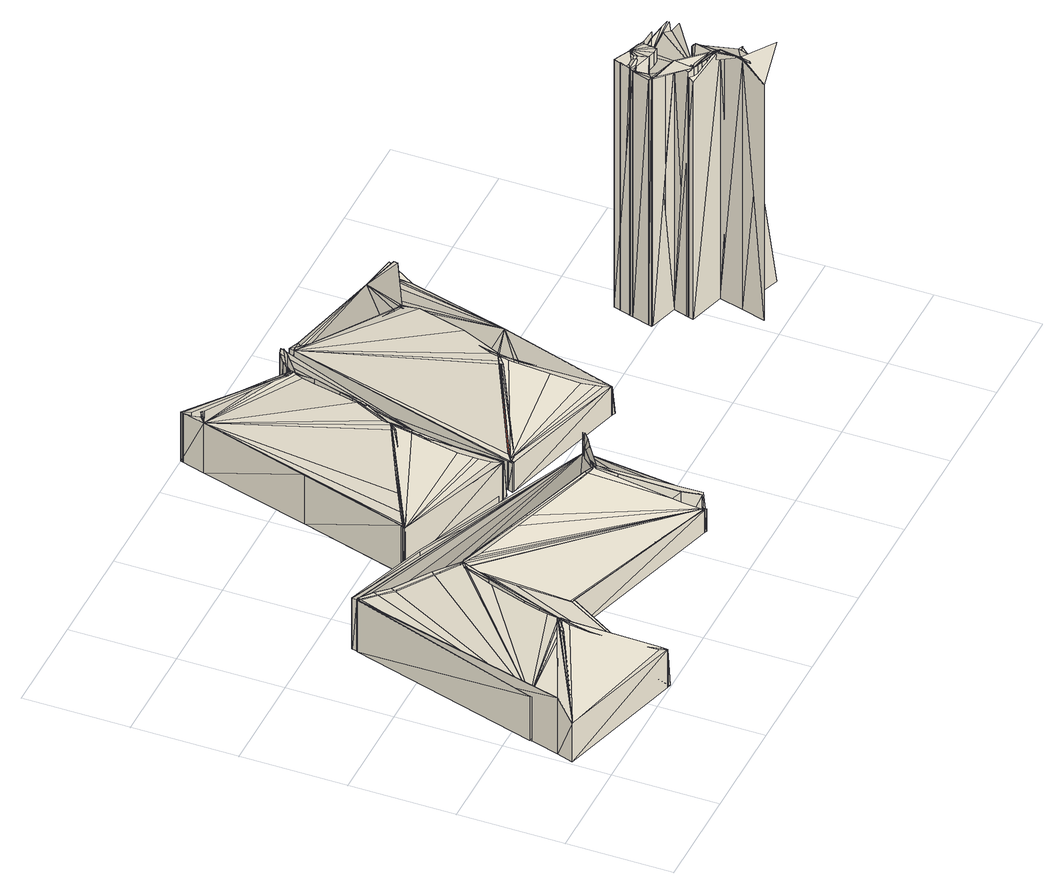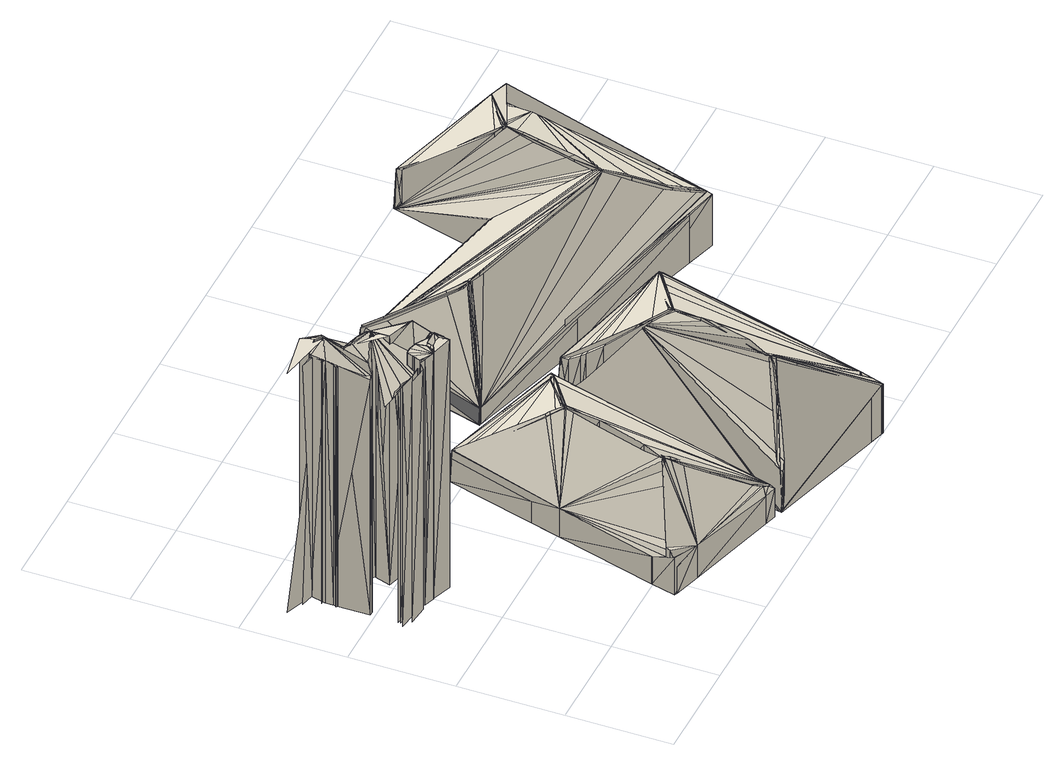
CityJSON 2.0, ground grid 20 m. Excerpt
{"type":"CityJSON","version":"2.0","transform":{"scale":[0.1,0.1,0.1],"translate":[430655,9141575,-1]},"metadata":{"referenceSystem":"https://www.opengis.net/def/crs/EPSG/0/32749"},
"CityObjects":{
"building1":{"type":"Building","attributes":{"level_0":5,"level_1":0,"uuid_bgn":"14"},"geometry":[{"type":"MultiSurface","lod":"1","boundaries":[[[0,1,2]],[[0,2,3]],[[0,3,4]],[[0,4,5]],[[0,5,6]],[[0,6,7]],[[0,7,8]],[[0,8,9]],[[0,9,10]],[[0,10,11]],[[0,11,12]],[[0,1,13]],[[0,14,13]],[[1,2,15]],[[1,13,15]],[[2,3,16]],[[2,15,16]],[[3,4,17]],[[3,16,17]],[[4,5,18]],[[4,17,18]],[[5,6,19]],[[5,18,19]],[[6,7,20]],[[6,19,20]],[[7,8,21]],[[7,20,21]],[[8,9,22]],[[8,21,22]],[[9,10,23]],[[9,22,23]],[[10,11,24]],[[10,23,24]],[[11,12,25]],[[11,24,25]],[[12,0,14]],[[12,25,14]],[[26,27,28]],[[26,28,29]],[[26,29,30]],[[26,30,31]],[[26,31,32]],[[26,32,33]],[[26,27,34]],[[26,35,34]],[[27,28,36]],[[27,34,36]],[[28,29,37]],[[28,36,37]],[[29,30,38]],[[29,37,38]],[[30,31,39]],[[30,38,39]],[[31,32,40]],[[31,39,40]],[[32,33,41]],[[32,40,41]],[[33,26,35]],[[33,41,35]],[[42,43,33]],[[42,33,44]],[[42,44,45]],[[42,45,46]],[[42,46,47]],[[42,47,48]],[[42,48,49]],[[42,49,50]],[[42,50,51]],[[42,51,52]],[[42,52,53]],[[42,53,54]],[[42,54,55]],[[42,55,56]],[[42,56,57]],[[43,33,41]],[[33,44,58]],[[33,41,58]],[[44,45,59]],[[44,58,59]],[[45,46,60]],[[45,59,60]],[[46,47,61]],[[46,60,61]],[[47,48,62]],[[47,61,62]],[[48,49,63]],[[48,62,63]],[[49,50,64]],[[49,63,64]],[[50,51,65]],[[50,64,65]],[[51,52,66]],[[51,65,66]],[[52,53,67]],[[52,66,67]],[[53,54,68]],[[53,67,68]],[[54,55,69]],[[54,68,69]],[[55,56,70]],[[55,69,70]],[[56,57,71]],[[56,70,71]],[[57,71,42]],[[72,73,74]],[[72,74,75]],[[72,75,76]],[[72,76,77]],[[72,77,51]],[[72,51,78]],[[72,78,79]],[[72,79,80]],[[72,80,81]],[[72,81,82]],[[72,82,83]],[[72,83,84]],[[72,84,85]],[[72,85,8]],[[72,8,86]],[[72,86,87]],[[72,87,88]],[[72,73,89]],[[72,90,89]],[[73,74,91]],[[73,89,91]],[[74,75,92]],[[74,91,92]],[[75,76,93]],[[75,92,93]],[[76,77,94]],[[76,93,94]],[[77,51,65]],[[77,94,65]],[[51,78,95]],[[51,65,95]],[[78,79,96]],[[78,95,96]],[[79,80,97]],[[79,96,97]],[[80,81,98]],[[80,97,98]],[[81,82,99]],[[81,98,99]],[[82,83,100]],[[82,99,100]],[[83,84,101]],[[83,100,101]],[[84,85,102]],[[84,101,102]],[[85,8,21]],[[85,102,21]],[[8,86,103]],[[8,21,103]],[[86,87,104]],[[86,103,104]],[[87,88,105]],[[87,104,105]],[[88,72,90]],[[88,105,90]],[[106,107,108]],[[106,108,109]],[[106,109,110]],[[106,110,111]],[[106,111,112]],[[106,112,113]],[[106,113,114]],[[106,114,115]],[[106,115,116]],[[106,116,29]],[[106,29,117]],[[106,117,118]],[[106,118,119]],[[106,119,120]],[[106,120,121]],[[106,121,122]],[[106,107,123]],[[106,124,123]],[[107,108,125]],[[107,123,125]],[[108,109,126]],[[108,125,126]],[[109,110,127]],[[109,126,127]],[[110,111,128]],[[110,127,128]],[[111,112,129]],[[111,128,129]],[[112,113,130]],[[112,129,130]],[[113,114,131]],[[113,130,131]],[[114,115,132]],[[114,131,132]],[[115,116,133]],[[115,132,133]],[[116,29,37]],[[116,133,37]],[[29,117,134]],[[29,37,134]],[[117,118,135]],[[117,134,135]],[[118,119,136]],[[118,135,136]],[[119,120,137]],[[119,136,137]],[[120,121,138]],[[120,137,138]],[[121,122,139]],[[121,138,139]],[[122,106,124]],[[122,139,124]],[[140,141,142]],[[140,142,143]],[[140,143,144]],[[140,144,145]],[[140,145,146]],[[140,146,147]],[[140,147,148]],[[140,148,149]],[[140,149,150]],[[140,150,108]],[[140,108,151]],[[140,151,152]],[[140,152,153]],[[140,153,154]],[[140,141,155]],[[140,156,155]],[[141,142,157]],[[141,155,157]],[[142,143,158]],[[142,157,158]],[[143,144,159]],[[143,158,159]],[[144,145,160]],[[144,159,160]],[[145,146,161]],[[145,160,161]],[[146,147,162]],[[146,161,162]],[[147,148,163]],[[147,162,163]],[[148,149,164]],[[148,163,164]],[[149,150,165]],[[149,164,165]],[[150,108,125]],[[150,165,125]],[[108,151,166]],[[108,125,166]],[[151,152,167]],[[151,166,167]],[[152,153,168]],[[152,167,168]],[[153,154,169]],[[153,168,169]],[[154,140,156]],[[154,169,156]],[[170,171,172]],[[170,171,173]],[[170,174,173]],[[171,172,175]],[[171,173,175]],[[172,170,174]],[[172,175,174]],[[107,106,176]],[[107,176,27]],[[107,27,151]],[[107,151,108]],[[107,106,124]],[[107,123,124]],[[106,176,177]],[[106,124,177]],[[176,27,34]],[[176,177,34]],[[27,151,166]],[[27,34,166]],[[151,108,125]],[[151,166,125]],[[108,107,123]],[[108,125,123]],[[153,178,179]],[[153,168,179]],[[178,153,168]],[[178,179,168]],[[153,152,167]],[[153,168,167]],[[72,180,73]],[[72,180,181]],[[72,90,181]],[[180,73,89]],[[180,181,89]],[[73,72,90]],[[73,89,90]],[[42,182,33]],[[182,33,41]],[[1,183,2]],[[1,183,184]],[[1,13,184]],[[183,2,15]],[[183,184,15]],[[2,1,13]],[[2,15,13]],[[72,88,105]],[[72,90,105]],[[75,74,91]],[[75,92,91]],[[152,151,166]],[[152,167,166]],[[175,173,174]]],"semantics":{"surfaces":[{"type":"RoofSurface"},{"type":"GroundSurface"},{"type":"WallSurface"}],"values":[0,1,2,2,2,2,2,2,2,2,2,2,2,2,2,2,2,2,2,2,2,2,2,2,2,2,2,2,2,2,2,2,2,2,2,2,2,2,2,2,2,2,2,2,2,2,2,2,2,2,2,2,2,2,2,2,2,2,2,2,2,2,2,2,2,2,2,2,2,2,2,2,2,2,2,2,2,2,2,2,2,2,2,2,2,2,2,2,2,2,2,2,2,2,2,2,2,2,2,2,2,2,2,2,2,2,2,2,2,2,2,2,2,2,2,2,2,2,2,2,2,2,2,2,2,2,2,2,2,2,2,2,2,2,2,2,2,2,2,2,2,2,2,2,2,2,2,2,2,2,2,2,2,2,2,2,2,2,2,2,2,2,2,2,2,2,2,2,2,2,2,2,2,2,2,2,2,2,2,2,2,2,2,2,2,2,2,2,2,2,2,2,2,2,2,2,2,2,2,2,2,2,2,2,2,2,2,2,2,2,2,2,2,2,2,2,2,2,2,2,2,2,2,2,2,2,2,2,2,2,2,2,2,2,2,2,2,2,2,2,2,2,2,2,2,2,2,2,2,2,2,2,2,2,2,2,2,2,2,2,2,2,2,2,2,2,2,2,2,2,2,2,2,2,2,2,2,2,2,2,2,2,2,2,2,2,2,2,2,2,2,2,2,2,2,2,2,2,2,2,2,2,2,2,2,2,2,2,2]}}]},
"building2":{"type":"Building","attributes":{"level_0":3,"level_1":0,"uuid_bgn":"12"},"geometry":[{"type":"MultiSurface","lod":"1","boundaries":[[[185,186,187]],[[185,187,188]],[[185,188,189]],[[185,189,190]],[[185,190,191]],[[185,191,192]],[[185,192,193]],[[185,193,194]],[[185,194,195]],[[185,195,196]],[[185,196,197]],[[185,186,198]],[[185,199,198]],[[186,187,200]],[[186,198,200]],[[187,188,201]],[[187,200,201]],[[188,189,202]],[[188,201,202]],[[189,190,203]],[[189,202,203]],[[190,191,204]],[[190,203,204]],[[191,192,205]],[[191,204,205]],[[192,193,206]],[[192,205,206]],[[193,194,207]],[[193,206,207]],[[194,195,208]],[[194,207,208]],[[195,196,209]],[[195,208,209]],[[196,197,210]],[[196,209,210]],[[197,185,199]],[[197,210,199]],[[211,212,213]],[[211,213,214]],[[211,214,215]],[[211,215,216]],[[211,216,217]],[[211,217,218]],[[211,218,219]],[[211,219,220]],[[211,220,221]],[[211,221,222]],[[211,222,223]],[[211,223,224]],[[211,224,225]],[[211,225,226]],[[211,226,227]],[[211,212,228]],[[211,229,228]],[[212,213,230]],[[212,228,230]],[[213,214,231]],[[213,230,231]],[[214,215,232]],[[214,231,232]],[[215,216,233]],[[215,232,233]],[[216,217,234]],[[216,233,234]],[[217,218,235]],[[217,234,235]],[[218,219,236]],[[218,235,236]],[[219,220,237]],[[219,236,237]],[[220,221,238]],[[220,237,238]],[[221,222,239]],[[221,238,239]],[[222,239,223]],[[225,226,240]],[[226,227,241]],[[226,240,241]],[[227,211,229]],[[227,241,229]],[[242,243,244]],[[242,244,245]],[[242,245,246]],[[242,246,247]],[[242,247,248]],[[242,248,249]],[[242,249,250]],[[242,250,251]],[[242,251,252]],[[242,252,253]],[[242,253,254]],[[242,254,255]],[[242,255,256]],[[242,256,257]],[[242,257,258]],[[242,258,259]],[[242,243,260]],[[242,261,260]],[[243,244,262]],[[243,260,262]],[[244,245,263]],[[244,262,263]],[[245,246,264]],[[245,263,264]],[[246,247,265]],[[246,264,265]],[[247,248,266]],[[247,265,266]],[[248,249,267]],[[248,266,267]],[[249,250,268]],[[249,267,268]],[[250,251,269]],[[250,268,269]],[[251,252,270]],[[251,269,270]],[[252,253,271]],[[252,270,271]],[[253,254,272]],[[253,271,272]],[[254,255,273]],[[254,272,273]],[[255,256,274]],[[255,273,274]],[[256,257,275]],[[256,274,275]],[[257,258,276]],[[257,275,276]],[[258,259,277]],[[258,276,277]],[[259,242,261]],[[259,277,261]],[[278,279,280]],[[278,280,281]],[[278,281,282]],[[278,282,283]],[[278,283,284]],[[278,284,285]],[[278,285,286]],[[278,286,287]],[[278,287,218]],[[278,218,288]],[[278,279,289]],[[278,290,289]],[[279,280,291]],[[279,289,291]],[[280,281,292]],[[280,291,292]],[[281,282,293]],[[281,292,293]],[[282,293,283]],[[284,285,294]],[[285,286,295]],[[285,294,295]],[[286,287,296]],[[286,295,296]],[[287,218,235]],[[287,296,235]],[[218,288,297]],[[218,235,297]],[[288,278,290]],[[288,297,290]],[[223,284,283]],[[223,283,282]],[[223,282,281]],[[223,281,280]],[[223,280,279]],[[223,279,298]],[[223,298,242]],[[223,242,299]],[[223,299,300]],[[223,300,225]],[[223,225,224]],[[282,281,292]],[[282,293,292]],[[281,280,291]],[[281,292,291]],[[280,279,289]],[[280,291,289]],[[279,298,301]],[[279,289,301]],[[298,242,261]],[[298,301,261]],[[242,299,302]],[[242,261,302]],[[299,302,300]],[[303,304,190]],[[303,304,305]],[[303,306,305]],[[304,190,203]],[[304,305,203]],[[190,303,306]],[[190,203,306]],[[185,259,258]],[[185,258,307]],[[185,307,186]],[[185,259,277]],[[185,199,277]],[[259,258,276]],[[259,277,276]],[[258,307,308]],[[258,276,308]],[[307,186,198]],[[307,308,198]],[[186,185,199]],[[186,198,199]],[[226,225,197]],[[226,197,196]],[[225,197,210]],[[197,196,209]],[[197,210,209]],[[196,226,240]],[[196,209,240]],[[242,259,277]],[[242,261,277]],[[203,305,306]]],"semantics":{"surfaces":[{"type":"RoofSurface"},{"type":"GroundSurface"},{"type":"WallSurface"}],"values":[0,1,2,2,2,2,2,2,2,2,2,2,2,2,2,2,2,2,2,2,2,2,2,2,2,2,2,2,2,2,2,2,2,2,2,2,2,2,2,2,2,2,2,2,2,2,2,2,2,2,2,2,2,2,2,2,2,2,2,2,2,2,2,2,2,2,2,2,2,2,2,2,2,2,2,2,2,2,2,2,2,2,2,2,2,2,2,2,2,2,2,2,2,2,2,2,2,2,2,2,2,2,2,2,2,2,2,2,2,2,2,2,2,2,2,2,2,2,2,2,2,2,2,2,2,2,2,2,2,2,2,2,2,2,2,2,2,2,2,2,2,2,2,2,2,2,2,2,2,2,2,2,2,2,2,2,2,2,2,2,2,2,2,2,2,2,2,2,2,2,2,2,2,2,2,2,2,2,2,2,2,2,2,2,2,2,2,2,2,2,2,2,2,2,2,2,2,2,2,2,2,2,2,2,2,2,2,2,2,2,2,2,2,2,2,2]}}]},
"building3":{"type":"Building","attributes":{"level_0":4,"level_1":0,"uuid_bgn":"13"},"geometry":[{"type":"MultiSurface","lod":"1","boundaries":[[[309,310,311]],[[309,311,312]],[[309,312,313]],[[309,313,314]],[[309,314,315]],[[309,315,316]],[[309,316,317]],[[309,317,318]],[[309,318,319]],[[309,319,320]],[[309,310,321]],[[309,322,321]],[[310,311,323]],[[310,321,323]],[[311,312,324]],[[311,323,324]],[[312,313,325]],[[312,324,325]],[[313,314,326]],[[313,325,326]],[[314,315,327]],[[314,326,327]],[[315,316,328]],[[315,327,328]],[[316,317,329]],[[316,328,329]],[[317,318,330]],[[317,329,330]],[[318,319,331]],[[318,330,331]],[[319,320,332]],[[319,331,332]],[[320,309,322]],[[320,332,322]],[[333,334,335]],[[333,335,318]],[[333,318,336]],[[333,336,337]],[[333,337,338]],[[333,338,339]],[[333,339,340]],[[333,340,341]],[[333,341,342]],[[333,342,343]],[[333,343,344]],[[333,344,345]],[[333,345,346]],[[333,346,347]],[[333,347,348]],[[333,348,349]],[[333,350,334]],[[334,335,351]],[[335,318,330]],[[335,351,330]],[[318,336,352]],[[318,330,352]],[[336,337,353]],[[336,352,353]],[[337,338,354]],[[337,353,354]],[[338,339,355]],[[338,354,355]],[[339,340,356]],[[339,355,356]],[[340,341,357]],[[340,356,357]],[[341,342,358]],[[341,357,358]],[[342,343,359]],[[342,358,359]],[[343,344,360]],[[343,359,360]],[[344,345,361]],[[344,360,361]],[[345,346,362]],[[345,361,362]],[[346,347,363]],[[346,362,363]],[[347,348,364]],[[347,363,364]],[[348,349,365]],[[348,364,365]],[[349,333,350]],[[349,365,350]],[[366,367,368]],[[366,368,369]],[[366,369,370]],[[366,370,371]],[[366,371,372]],[[366,372,373]],[[366,373,374]],[[366,374,375]],[[366,375,376]],[[366,376,377]],[[366,377,378]],[[366,378,320]],[[366,320,379]],[[366,367,380]],[[366,381,380]],[[367,368,382]],[[367,380,382]],[[368,369,383]],[[368,382,383]],[[369,370,384]],[[369,383,384]],[[370,371,385]],[[370,384,385]],[[371,372,386]],[[371,385,386]],[[372,373,387]],[[372,386,387]],[[373,374,388]],[[373,387,388]],[[374,375,389]],[[374,388,389]],[[375,376,390]],[[375,389,390]],[[376,377,391]],[[376,390,391]],[[377,378,392]],[[377,391,392]],[[378,320,332]],[[378,392,332]],[[320,379,393]],[[320,332,393]],[[379,366,381]],[[379,393,381]],[[394,395,396]],[[394,396,397]],[[394,397,398]],[[394,398,399]],[[394,399,400]],[[394,400,401]],[[394,401,402]],[[394,402,403]],[[394,403,404]],[[394,404,405]],[[394,395,406]],[[394,407,406]],[[395,396,408]],[[395,406,408]],[[396,397,409]],[[396,408,409]],[[397,398,410]],[[397,409,410]],[[398,399,411]],[[398,410,411]],[[399,400,412]],[[399,411,412]],[[400,401,413]],[[400,412,413]],[[401,402,414]],[[401,413,414]],[[402,403,415]],[[402,414,415]],[[403,404,416]],[[403,415,416]],[[404,405,417]],[[404,416,417]],[[405,394,407]],[[405,417,407]],[[418,397,396]],[[418,396,395]],[[418,395,394]],[[418,394,419]],[[418,419,349]],[[418,349,348]],[[418,397,409]],[[418,420,409]],[[397,396,408]],[[397,409,408]],[[396,395,406]],[[396,408,406]],[[395,394,407]],[[395,406,407]],[[394,419,421]],[[394,407,421]],[[419,349,365]],[[419,421,365]],[[349,348,364]],[[349,365,364]],[[348,418,420]],[[348,364,420]],[[368,366,422]],[[368,422,405]],[[368,405,404]],[[368,404,423]],[[368,367,380]],[[368,382,380]],[[367,366,381]],[[367,380,381]],[[366,422,424]],[[366,381,424]],[[422,405,417]],[[422,424,417]],[[405,404,416]],[[405,417,416]],[[404,423,425]],[[404,416,425]],[[423,368,382]],[[423,425,382]],[[318,426,379]],[[318,379,320]],[[318,320,319]],[[318,426,427]],[[318,330,427]],[[426,379,393]],[[426,427,393]],[[379,320,332]],[[379,393,332]],[[320,319,331]],[[320,332,331]],[[319,318,330]],[[319,331,330]],[[335,333,428]],[[335,428,318]],[[333,350,428]],[[428,318,330]],[[318,335,351]],[[318,330,351]],[[394,405,417]],[[394,407,417]]],"semantics":{"surfaces":[{"type":"RoofSurface"},{"type":"GroundSurface"},{"type":"WallSurface"}],"values":[0,1,2,2,2,2,2,2,2,2,2,2,2,2,2,2,2,2,2,2,2,2,2,2,2,2,2,2,2,2,2,2,2,2,2,2,2,2,2,2,2,2,2,2,2,2,2,2,2,2,2,2,2,2,2,2,2,2,2,2,2,2,2,2,2,2,2,2,2,2,2,2,2,2,2,2,2,2,2,2,2,2,2,2,2,2,2,2,2,2,2,2,2,2,2,2,2,2,2,2,2,2,2,2,2,2,2,2,2,2,2,2,2,2,2,2,2,2,2,2,2,2,2,2,2,2,2,2,2,2,2,2,2,2,2,2,2,2,2,2,2,2,2,2,2,2,2,2,2,2,2,2,2,2,2,2,2,2,2,2,2,2,2,2,2,2,2,2,2,2,2,2,2,2,2,2,2,2,2,2,2,2,2,2,2,2,2,2,2,2,2,2,2,2,2,2,2,2,2,2,2,2,2,2,2,2,2,2,2,2,2,2,2,2,2,2,2,2,2,2,2,2]}}]},
"building4":{"type":"Building","attributes":{"level_0":24,"level_1":0,"uuid_bgn":"31"},"geometry":[{"type":"MultiSurface","lod":"1","boundaries":[[[429,430,431]],[[432,433,434]],[[435,432,433]],[[435,429,436]],[[435,434,433]],[[432,435,434]],[[429,436,431]],[[435,434,431]],[[436,435,434]],[[435,436,431]],[[436,431,434]],[[437,435,436]],[[436,431,438]],[[439,432,435]],[[436,437,438]],[[440,429,430]],[[435,440,429]],[[440,432,433]],[[432,433,441]],[[435,432,440]],[[435,434,442]],[[443,435,434]],[[437,438,444]],[[445,437,438]],[[445,444,438]],[[437,445,444]],[[437,445,446]],[[437,443,435]],[[445,444,447]],[[446,445,444]],[[446,448,449]],[[445,446,447]],[[446,447,444]],[[446,447,449]],[[439,440,432]],[[448,450,446]],[[437,438,451]],[[439,435,443]],[[448,449,452]],[[450,446,447]],[[446,437,453]],[[450,454,447]],[[437,446,455]],[[440,441,430]],[[439,456,457]],[[456,457,458]],[[440,441,433]],[[432,440,441]],[[448,459,452]],[[448,459,460]],[[461,462,441]],[[446,447,463]],[[455,446,447]],[[439,458,457]],[[456,439,458]],[[443,442,434]],[[435,443,442]],[[448,460,464]],[[448,465,450]],[[437,453,451]],[[456,457,441]],[[440,456,457]],[[459,452,466]],[[459,460,466]],[[467,439,458]],[[439,458,468]],[[465,450,454]],[[439,456,440]],[[437,455,469]],[[460,466,470]],[[467,468,458]],[[439,467,468]],[[455,463,447]],[[446,455,463]],[[460,464,470]],[[437,469,443]],[[446,469,455]],[[461,440,441]],[[448,464,471]],[[446,443,469]],[[448,472,465]],[[439,473,467]],[[456,440,441]],[[440,441,457]],[[465,474,454]],[[475,476,477]],[[476,477,478]],[[473,467,468]],[[467,468,479]],[[448,471,472]],[[480,461,462]],[[446,481,443]],[[455,463,482]],[[469,455,463]],[[464,470,483]],[[455,469,482]],[[469,482,463]],[[473,479,468]],[[467,473,479]],[[446,484,481]],[[446,485,484]],[[469,482,442]],[[443,469,482]],[[439,486,473]],[[446,453,487]],[[472,465,474]],[[469,443,442]],[[443,442,482]],[[446,488,485]],[[480,456,439]],[[472,489,474]],[[476,475,478]],[[475,478,477]],[[464,471,483]],[[476,475,490]],[[446,491,488]],[[480,461,440]],[[481,443,442]],[[486,473,479]],[[473,479,492]],[[480,439,467]],[[471,472,489]],[[476,490,493]],[[453,451,494]],[[480,440,456]],[[446,495,491]],[[471,483,489]],[[481,496,442]],[[486,492,479]],[[473,486,492]],[[476,493,497]],[[439,498,486]],[[446,487,495]],[[484,499,496]],[[484,499,500]],[[485,484,499]],[[480,467,473]],[[484,481,496]],[[484,485,500]],[[485,500,499]],[[475,478,501]],[[490,475,478]],[[485,500,502]],[[488,485,500]],[[475,490,501]],[[490,501,478]],[[488,502,500]],[[485,488,502]],[[439,443,503]],[[504,484,499]],[[439,505,498]],[[490,501,506]],[[493,490,501]],[[488,502,507]],[[491,488,502]],[[493,506,501]],[[490,493,506]],[[508,484,485]],[[480,473,486]],[[453,487,494]],[[480,509,462]],[[490,510,493]],[[498,486,492]],[[486,492,511]],[[488,491,507]],[[491,507,502]],[[512,513,506]],[[512,493,506]],[[508,485,488]],[[514,512,513]],[[493,514,512]],[[504,515,499]],[[493,506,516]],[[510,493,506]],[[443,442,517]],[[514,518,513]],[[493,506,519]],[[493,510,516]],[[510,516,506]],[[475,478,509]],[[508,504,484]],[[493,497,519]],[[493,520,514]],[[508,488,491]],[[490,475,480]],[[491,507,521]],[[495,491,507]],[[520,514,518]],[[520,522,518]],[[495,521,507]],[[491,495,521]],[[498,511,492]],[[486,498,511]],[[490,480,510]],[[508,491,495]],[[493,523,524]],[[493,510,480]],[[493,524,505]],[[495,521,494]],[[487,495,521]],[[510,516,509]],[[480,510,516]],[[439,525,505]],[[480,486,498]],[[526,504,515]],[[487,494,521]],[[495,487,494]],[[508,495,487]],[[493,527,520]],[[493,480,523]],[[523,528,511]],[[524,523,528]],[[487,494,529]],[[524,511,528]],[[523,524,511]],[[487,508,529]],[[508,526,504]],[[498,524,511]],[[527,520,522]],[[475,480,509]],[[524,511,530]],[[505,498,511]],[[524,505,530]],[[505,530,511]],[[526,531,515]],[[480,523,528]],[[523,528,509]],[[480,524,523]],[[480,498,524]],[[510,480,509]],[[480,509,516]],[[476,497,532]],[[439,503,533]],[[493,534,527]],[[527,535,522]],[[480,509,528]],[[523,480,509]],[[508,536,526]],[[508,529,537]],[[538,508,529]],[[536,526,531]],[[443,503,517]],[[493,505,525]],[[508,529,539]],[[536,540,531]],[[508,541,536]],[[505,530,542]],[[525,505,530]],[[493,543,534]],[[534,527,535]],[[508,538,537]],[[538,537,529]],[[439,544,525]],[[508,538,545]],[[534,546,535]],[[508,545,541]],[[541,536,540]],[[547,548,549]],[[550,551,552]],[[439,553,554]],[[550,555,552]],[[497,519,556]],[[541,549,540]],[[503,547,548]],[[557,558,559]],[[547,541,549]],[[508,560,539]],[[545,538,537]],[[538,537,561]],[[557,562,559]],[[439,554,544]],[[439,533,563]],[[538,545,561]],[[545,561,537]],[[543,534,546]],[[545,541,549]],[[541,549,561]],[[545,561,549]],[[541,545,561]],[[503,517,548]],[[505,525,542]],[[525,542,530]],[[493,525,544]],[[564,557,562]],[[565,557,558]],[[550,555,565]],[[555,552,566]],[[493,554,543]],[[562,559,567]],[[543,568,546]],[[569,503,517]],[[570,571,572]],[[573,570,571]],[[573,572,571]],[[570,573,572]],[[570,571,574]],[[569,570,571]],[[569,570,573]],[[503,517,575]],[[569,574,517]],[[569,574,571]],[[570,569,574]],[[560,539,576]],[[577,578,568]],[[562,564,567]],[[560,579,576]],[[564,577,578]],[[503,533,575]],[[577,543,568]],[[493,544,554]],[[564,567,578]],[[580,569,574]],[[581,577,543]],[[543,568,582]],[[543,583,582]],[[573,572,584]],[[585,573,572]],[[569,573,585]],[[580,586,574]],[[583,582,587]],[[583,588,587]],[[588,587,589]],[[588,553,589]],[[590,588,587]],[[525,542,591]],[[544,525,542]],[[590,588,553]],[[587,592,589]],[[553,589,592]],[[554,543,568]],[[439,563,593]],[[573,585,584]],[[585,584,572]],[[579,576,594]],[[525,544,591]],[[544,591,542]],[[553,589,595]],[[533,575,596]],[[569,597,580]],[[554,595,568]],[[597,580,586]],[[553,554,595]],[[544,591,595]],[[554,544,591]],[[544,554,595]],[[554,595,591]],[[569,585,598]],[[579,599,594]],[[439,593,600]],[[533,563,596]],[[585,584,601]],[[598,585,584]],[[597,602,586]],[[569,603,597]],[[569,598,604]],[[585,598,601]],[[598,601,584]],[[569,605,603]]],"semantics":{"surfaces":[{"type":"WallSurface"}],"values":[0,0,0,0,0,0,0,0,0,0,0,0,0,0,0,0,0,0,0,0,0,0,0,0,0,0,0,0,0,0,0,0,0,0,0,0,0,0,0,0,0,0,0,0,0,0,0,0,0,0,0,0,0,0,0,0,0,0,0,0,0,0,0,0,0,0,0,0,0,0,0,0,0,0,0,0,0,0,0,0,0,0,0,0,0,0,0,0,0,0,0,0,0,0,0,0,0,0,0,0,0,0,0,0,0,0,0,0,0,0,0,0,0,0,0,0,0,0,0,0,0,0,0,0,0,0,0,0,0,0,0,0,0,0,0,0,0,0,0,0,0,0,0,0,0,0,0,0,0,0,0,0,0,0,0,0,0,0,0,0,0,0,0,0,0,0,0,0,0,0,0,0,0,0,0,0,0,0,0,0,0,0,0,0,0,0,0,0,0,0,0,0,0,0,0,0,0,0,0,0,0,0,0,0,0,0,0,0,0,0,0,0,0,0,0,0,0,0,0,0,0,0,0,0,0,0,0,0,0,0,0,0,0,0,0,0,0,0,0,0,0,0,0,0,0,0,0,0,0,0,0,0,0,0,0,0,0,0,0,0,0,0,0,0,0,0,0,0,0,0,0,0,0,0,0,0,0,0,0,0,0,0,0,0,0,0,0,0,0,0,0,0,0,0,0,0,0,0,0,0,0,0,0,0,0,0,0,0,0,0,0,0,0,0,0,0,0,0,0,0,0,0,0,0,0,0,0,0,0,0,0,0,0,0,0,0,0,0,0,0,0,0,0,0,0,0,0,0,0,0,0,0,0,0,0,0,0,0]}}]}
},
"vertices":[
[739,363,46],[740,363,11],[740,361,11],[668,113,66],[661,113,91],[642,143,103],[590,237,151],[571,270,169],[571,274,170],[593,289,156],[683,338,106],[706,349,100],[735,364,93],[740,363,10],[739,363,10],[740,361,10],[668,113,10],[661,113,10],[642,143,10],[590,237,10],[571,270,10],[571,274,10],[593,289,10],[683,338,10],[706,349,10],[735,364,10],[8,75,94],[17,106,133],[165,169,175],[169,169,175],[172,165,172],[180,154,163],[255,15,94],[255,4,93],[17,106,10],[8,75,10],[165,169,10],[169,169,10],[172,165,10],[180,154,10],[255,15,10],[255,4,10],[261,4,10],[257,4,10],[221,60,111],[187,120,146],[169,165,173],[169,173,175],[176,206,177],[184,237,178],[206,312,184],[221,361,184],[229,361,182],[233,357,178],[240,349,171],[263,315,149],[315,214,94],[318,205,92],[221,60,10],[187,120,10],[169,165,10],[169,173,10],[176,206,10],[184,237,10],[206,312,10],[221,361,10],[229,361,10],[233,357,10],[240,349,10],[263,315,10],[315,214,10],[318,205,10],[666,109,59],[662,109,59],[320,210,93],[318,202,91],[315,203,91],[311,206,93],[221,364,184],[225,368,186],[233,372,184],[240,372,184],[259,368,180],[360,338,177],[398,327,176],[548,282,172],[578,270,167],[582,267,164],[668,114,91],[662,109,10],[666,109,10],[320,210,10],[318,202,10],[315,203,10],[311,206,10],[221,364,10],[225,368,10],[233,372,10],[240,372,10],[259,368,10],[360,338,10],[398,327,10],[548,282,10],[578,270,10],[582,267,10],[668,114,10],[33,164,105],[138,525,122],[139,526,123],[142,526,124],[157,503,132],[172,477,138],[206,417,168],[229,372,186],[229,368,186],[214,315,180],[176,191,175],[165,165,174],[157,158,169],[154,154,165],[45,94,108],[37,94,106],[33,101,106],[138,525,10],[33,164,10],[139,526,10],[142,526,10],[157,503,10],[172,477,10],[206,417,10],[229,372,10],[229,368,10],[214,315,10],[176,191,10],[165,165,10],[157,158,10],[154,154,10],[45,94,10],[37,94,10],[33,101,10],[736,364,46],[736,361,92],[721,349,95],[695,334,103],[582,274,164],[563,274,170],[533,282,171],[225,372,186],[206,402,172],[169,466,140],[142,515,127],[139,527,123],[141,536,121],[142,537,121],[315,486,112],[736,361,10],[736,364,10],[721,349,10],[695,334,10],[582,274,10],[563,274,10],[533,282,10],[225,372,10],[206,402,10],[169,466,10],[142,515,10],[139,527,10],[141,536,10],[142,537,10],[315,486,10],[229,370,186],[229,371,186],[230,370,186],[229,371,10],[229,370,10],[230,370,10],[33,113,106],[33,113,10],[519,427,95],[519,427,10],[666,107,59],[666,107,10],[261,2,10],[740,362,11],[740,362,10],
[358,531,113],[359,535,114],[375,545,119],[447,586,151],[522,627,187],[526,627,186],[544,597,167],[586,526,118],[601,500,105],[605,492,101],[612,473,93],[612,458,92],[609,458,92],[359,535,10],[358,531,10],[375,545,10],[447,586,10],[522,627,10],[526,627,10],[544,597,10],[586,526,10],[601,500,10],[605,492,10],[612,473,10],[612,458,10],[609,458,10],[548,575,155],[526,620,184],[526,635,186],[544,706,201],[552,732,201],[567,785,202],[578,819,192],[582,830,192],[590,841,184],[661,883,136],[725,917,97],[747,924,90],[755,924,10],[755,920,10],[620,455,10],[613,457,92],[608,462,93],[526,620,10],[548,575,10],[526,635,10],[544,706,10],[552,732,10],[567,785,10],[578,819,10],[582,830,10],[590,841,10],[661,883,10],[725,917,10],[747,924,10],[613,457,10],[608,462,10],[479,952,119],[503,969,124],[511,969,126],[514,965,127],[563,872,174],[582,834,192],[582,823,191],[578,808,191],[544,687,201],[529,639,186],[522,624,186],[518,616,181],[420,560,130],[387,541,118],[364,533,114],[360,533,114],[360,539,115],[419,741,118],[503,969,10],[479,952,10],[511,969,10],[514,965,10],[563,872,10],[582,834,10],[582,823,10],[578,808,10],[544,687,10],[529,639,10],[522,624,10],[518,616,10],[420,560,10],[387,541,10],[364,533,10],[360,533,10],[360,539,10],[419,741,10],[574,838,189],[492,980,123],[492,996,118],[493,999,117],[496,999,116],[751,926,10],[751,924,10],[744,917,93],[729,905,97],[586,830,190],[578,834,192],[492,980,10],[574,838,10],[492,996,10],[493,999,10],[496,999,10],[744,917,10],[729,905,10],[586,830,10],[578,834,10],[500,967,123],[493,1000,117],[756,925,10],[500,967,10],[493,1000,10],[524,627,187],[526,631,186],[526,631,10],[524,627,10],[360,536,114],[360,536,10],
[642,458,75],[657,469,80],[796,545,154],[804,545,154],[811,533,146],[849,469,111],[875,421,85],[886,398,78],[890,387,74],[890,376,73],[638,449,73],[638,454,74],[657,469,10],[642,458,10],[796,545,10],[804,545,10],[811,533,10],[849,469,10],[875,421,10],[886,398,10],[890,387,10],[890,376,10],[638,449,10],[638,454,10],[963,604,72],[898,376,10],[891,376,72],[815,515,139],[811,522,144],[800,545,155],[800,548,156],[804,563,156],[856,748,153],[864,755,151],[875,763,142],[898,778,130],[984,823,83],[1003,830,79],[1014,830,73],[1018,800,69],[1018,797,69],[963,604,10],[891,376,10],[815,515,10],[811,522,10],[800,545,10],[800,548,10],[804,563,10],[856,748,10],[864,755,10],[875,763,10],[898,778,10],[984,823,10],[1003,830,10],[1014,830,10],[1018,800,10],[1018,797,10],[768,908,75],[770,909,75],[774,909,76],[789,883,83],[822,823,115],[860,751,153],[860,748,153],[853,714,164],[826,620,166],[804,548,155],[792,537,151],[789,533,147],[650,454,74],[638,461,73],[770,909,10],[768,908,10],[774,909,10],[789,883,10],[822,823,10],[860,751,10],[860,748,10],[853,714,10],[826,620,10],[804,548,10],[792,537,10],[789,533,10],[650,454,10],[638,461,10],[973,862,80],[1025,847,68],[1025,834,100],[1022,826,101],[864,751,152],[856,751,153],[849,759,149],[837,778,136],[777,887,81],[777,898,77],[781,902,77],[795,912,70],[1025,847,10],[973,862,10],[1025,834,10],[1022,826,10],[864,751,10],[856,751,10],[849,759,10],[837,778,10],[777,887,10],[777,898,10],[781,902,10],[795,912,10],[1015,823,74],[1031,845,91],[1015,823,10],[1031,845,10],[772,919,73],[779,900,77],[772,919,10],[779,900,10],[635,450,73],[635,450,10],[898,373,10],
[1136,407,549],[1136,407,10],[1138,413,10],[1138,406,549],[1138,406,10],[1138,409,10],[1138,409,550],[1138,413,545],[1148,446,545],[1148,446,10],[1191,353,550],[1194,390,553],[1194,390,10],[1183,432,10],[1183,432,518],[1150,451,10],[1150,451,543],[1153,451,542],[1153,451,10],[1150,453,548],[1150,453,10],[1161,447,542],[1160,486,10],[1156,473,10],[1160,486,550],[1161,447,10],[1176,439,517],[1184,360,543],[1184,360,10],[1191,353,10],[1156,473,550],[1157,473,543],[1181,350,527],[1181,350,10],[1176,439,10],[1161,473,542],[1176,447,541],[1157,473,10],[1198,349,553],[1198,349,10],[1179,436,518],[1161,473,10],[1179,469,540],[1179,454,548],[1209,346,556],[1176,447,10],[1238,283,554],[1226,238,523],[1226,238,10],[1238,283,10],[1209,346,10],[1251,330,553],[1192,435,548],[1179,436,10],[1179,469,10],[1191,436,548],[1187,454,547],[1221,342,557],[1198,473,545],[1187,462,546],[1179,454,10],[1240,285,553],[1191,469,545],[1221,342,10],[1243,289,554],[1198,473,10],[1194,473,545],[1192,435,10],[1247,289,553],[1240,338,554],[1191,436,10],[1187,454,10],[1240,285,10],[1187,462,10],[1232,451,514],[1206,432,548],[1240,342,554],[1243,289,10],[1191,469,10],[1199,473,545],[1251,330,10],[1243,298,538],[1240,338,10],[1247,274,548],[1247,274,10],[1251,270,532],[1206,432,10],[1243,298,10],[1232,451,10],[1251,270,10],[1247,289,10],[1255,270,532],[1194,473,10],[1255,270,10],[1240,333,537],[1240,338,552],[1262,379,542],[1217,432,548],[1270,274,535],[1240,333,10],[1199,473,10],[1240,342,10],[1217,432,10],[1330,259,532],[1240,451,515],[1273,278,535],[1270,274,10],[1221,443,546],[1220,466,10],[1220,466,545],[1231,462,10],[1221,443,10],[1224,458,545],[1262,379,10],[1281,308,539],[1273,391,524],[1224,462,546],[1273,278,10],[1222,447,546],[1222,447,10],[1224,458,10],[1274,279,531],[1274,279,10],[1274,281,10],[1281,331,534],[1281,391,522],[1274,281,531],[1330,259,10],[1273,282,531],[1273,282,10],[1273,300,10],[1231,462,544],[1224,462,10],[1273,300,533],[1281,447,531],[1285,304,541],[1300,275,530],[1300,275,10],[1285,304,10],[1281,308,10],[1236,451,515],[1232,454,514],[1232,454,10],[1232,458,10],[1232,458,532],[1236,451,10],[1240,451,10],[1232,468,10],[1279,302,532],[1279,302,10],[1232,468,532],[1247,447,515],[1288,304,540],[1281,323,10],[1281,323,534],[1255,458,10],[1255,458,533],[1247,447,10],[1281,327,10],[1281,327,530],[1281,331,10],[1284,330,530],[1273,391,10],[1284,330,10],[1307,443,516],[1271,464,10],[1281,391,10],[1281,447,10],[1281,443,516],[1288,454,534],[1271,464,534],[1330,439,516],[1288,454,10],[1281,443,10],[1303,443,516],[1307,451,534],[1307,447,534]
]}
